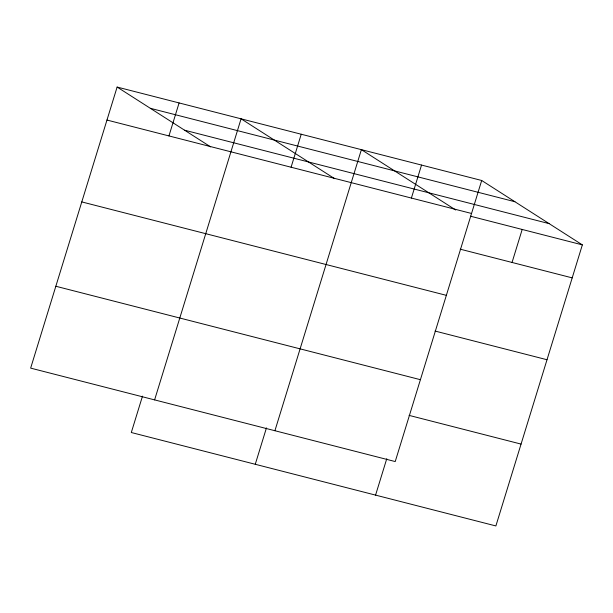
<?xml version="1.0" encoding="UTF-8"?>
<svg xmlns="http://www.w3.org/2000/svg" width="613" height="613" viewBox="0 0 613 613"><rect width="100%" height="100%" fill="white"/><g stroke="black" fill="none" stroke-linecap="round" stroke-linejoin="round"><path stroke-width="0.92" d="M117.121 87.054L30.65 368.122L395.224 461.558L481.695 180.483L117.121 87.054L210.657 146.89M168.943 135.933L179.096 102.938M142.5 396.128L131.305 432.517L495.879 525.946L582.35 244.878L481.695 180.483M154.606 399.891L241.078 118.815L334.614 178.659M291.075 167.234L301.228 134.232M255.261 464.286L266.456 427.897M274.915 430.724L361.386 149.649L455.712 209.998M411.392 198.068L421.537 165.066M375.57 495.12L386.765 458.731M512.047 262.456L522.192 229.461M150.338 108.302L514.912 201.731M184.559 130.194L549.133 223.63M106.968 120.048L471.543 213.477M470.37 216.174L582.35 244.878M460.217 249.177L572.197 277.873M81.782 201.915L446.356 295.343M435.031 331.043L547.011 359.739M55.837 286.256L420.411 379.692M409.086 415.384L521.065 444.088"/></g></svg>
